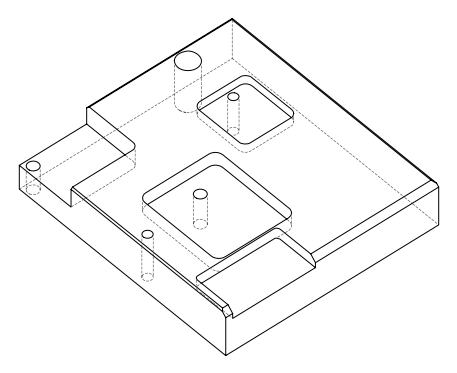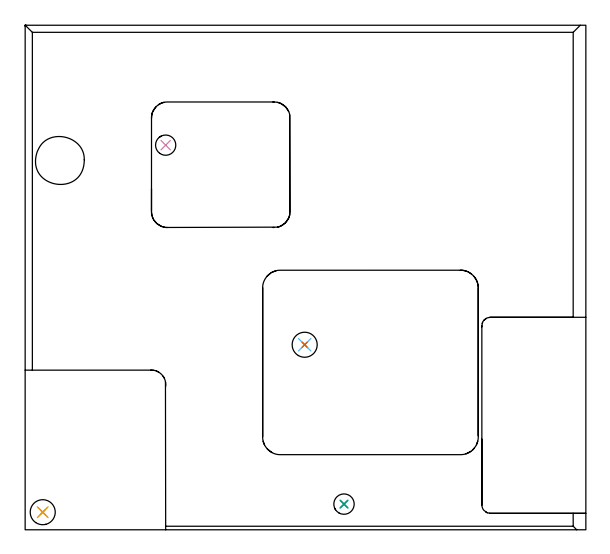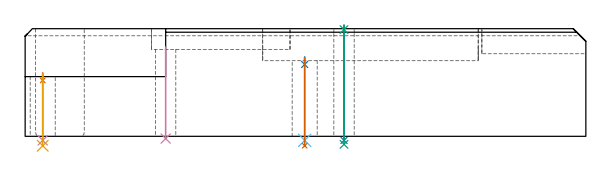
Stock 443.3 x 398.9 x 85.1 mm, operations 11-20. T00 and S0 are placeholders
(PLAN: 20 operations, 12 tool changes, 129 min)
(1 AREA_MILL | FG_CHAMFER_SURFACE | UGT0205_001 | 0.62 min | 946 mm3)
(2 AREA_MILL_1 | FG_CHAMFER_SURFACE_1 | UGT0205_001 | 6.62 min | 4488 mm3)
(3 AREA_MILL_2 | FG_CHAMFER_SURFACE_2 | UGT0205_001 | 2.75 min | 1274 mm3)
(4 AREA_MILL_3 | FG_CHAMFER_SURFACE_3 | UGT0205_001 | 7.55 min | 11840 mm3)
(5 AREA_MILL_4 | FG_CHAMFER_SURFACE_4 | UGT0205_001 | 7.14 min | 6760 mm3)
(6 MILL_CORNER_NOTCH_RECTANGULAR | CORNER_NOTCH_RECTANGULAR | NXT0201_012 | Follow Part, ap 4, ae 75% | 29.73 min | 530227 mm3)
(7 MILL_RECTANGULAR_POCKET | POCKET_RECTANGULAR_STRAIGHT | UGT0201_094 | Follow Part, ap 5, ae 75% | 20.1 min | 624461 mm3)
(8 MILL_RECTANGULAR_POCKET_1 | POCKET_RECTANGULAR_STRAIGHT_1 | UGT0201_094 | Follow Part, ap 5, ae 75% | 5.89 min | 177123 mm3)
(9 MILL_SLOT | SLOT_PARTIAL_RECTANGULAR | NXT0201_011 | Follow Part, ap 3, ae 75% | 37.9 min | 251240 mm3)
(10 MILL_THROUGH_HOLE_FROM_SOLID_MATERIAL | STEP1HOLE_4 | NXT0201_007 | Circular | 8.53 min | 98750 mm3)
(11 SPOT_DRILL | STEP1HOLE | NXT0321_9005460120000 | 0.06 min | 148 mm3)
(12 SPOT_DRILL_1 | STEP1HOLE_1 | NXT0321_9005460120000 | 0.05 min | 222 mm3)
(13 SPOT_DRILL_2 | STEP1HOLE_2 | NXT0321_9005460120000 | 0.03 min | 51 mm3)
(14 DRILL_THROUGH_HOLE_INTO_CENTER | STEP1HOLE | NXT0301_065 | 0.22 min | 3121 mm3)
(15 DRILL_TO_ENLARGE_THROUGH_HOLE | STEP1HOLE | UGT0301_264 | 0.24 min | 11189 mm3)
(16 DRILL_THROUGH_HOLE_INTO_CENTER_1 | STEP1HOLE_1 | NXT0301_065 | 0.27 min | 4002 mm3)
(17 DRILL_TO_ENLARGE_THROUGH_HOLE_1 | STEP1HOLE_1 | UGT0301_264 | 0.28 min | 14238 mm3)
(18 DRILL_THROUGH_HOLE_INTO_CENTER_2 | STEP1HOLE_2 | NXT0301_065 | 0.36 min | 5865 mm3)
(19 DRILL_TO_ENLARGE_THROUGH_HOLE_2 | STEP1HOLE_2 | UGT0301_285 | 0.38 min | 11388 mm3)
(20 INDEXABLE_INSERT_DRILL_THROUGH_HOLE_FROM_SOLID | STEP1HOLE_3 | NXT0302_003 | 0.29 min | 13765 mm3)
(TOOL UGT0205_001 | Chamfer Mill 20 x 3 x 45 deg. | D20 FL50 Z2)
(TOOL NXT0201_012 | ENDMILL 16mm [2P460-1600-NA 1630] | D16 FL38 Z6)
(TOOL UGT0201_094 | End mill 20 mm | D20 FL38 Z4)
(TOOL NXT0201_011 | ENDMILL 12mm [2P460-1200-NA 1630] | D12 FL38 Z6)
(TOOL NXT0201_007 | ENDMILL 25mm [R216.25-25050GCK54P 1620] | D25 R3 FL54 Z5)
(TOOL NXT0321_9005460120000 | NC Spot Drill, 142deg, 12mm, Carbide, Uncoated | D12 PA142 FL30 Z2)
(TOOL NXT0301_065 | Carbide Drill 9.4mm [860.1-0940-075A1-MM 2214] | D9.4 PA140 FL98 Z2)
(TOOL UGT0301_264 | Twist Drill 19.8 mm | D19.8 PA118 FL140 Z2)
(TOOL UGT0301_285 | Twist Drill 16.1 mm | D16.1 PA118 FL125 Z2)
(TOOL NXT0302_003 | Index. Insert Drill 16mm [880-D1600L20-05] | D16 PA176 FL80 Z2)
(OP 11 SPOT_DRILL)
G17 G21 G94 G90
T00 M6
G54
G17 G0 G90 X13.9 Y13.9 S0 M3
G43 Z95.1 H0
G94 G81 G98 Z44.2 F250. R50.2
G80
M5
M2
(OP 12 SPOT_DRILL_1)
G17 G21 G94 G90
T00 M6
G54
G17 G0 G90 X221. Y146.3 S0 M3
G43 Z95.1 H0
G94 G81 G98 Z56.8 F250. R62.8
G80
M5
M2
(OP 13 SPOT_DRILL_2)
G17 G21 G94 G90
T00 M6
G54
G17 G0 G90 X252.1 Y20.3 S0 M3
G43 Z95.1 H0
G94 G81 G98 Z84.407 F250. R88.1
G80
M5
M2
(OP 14 DRILL_THROUGH_HOLE_INTO_CENTER)
G17 G21 G94 G90
T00 M6
G54
G17 G0 G90 X13.9 Y13.9 S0 M3
G43 Z95.1 H1
G94 G73 G98 Z-3.211 F250. Q8.402 R49.2
G80
M5
M2
(OP 15 DRILL_TO_ENLARGE_THROUGH_HOLE)
G17 G21 G94 G90
T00 M6
G54
G17 G0 G90 X13.9 Y13.9 S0 M3
G43 Z95.1 H0
G94 G81 G98 Z-7.449 F250. R49.2
G80
M5
M2
(OP 16 DRILL_THROUGH_HOLE_INTO_CENTER_1)
G17 G21 G94 G90
T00 M6
G54
G17 G0 G90 X221. Y146.3 S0 M3
G43 Z95.1 H1
G94 G73 G98 Z-3.211 F250. Q9.002 R61.8
G80
M5
M2
(OP 17 DRILL_TO_ENLARGE_THROUGH_HOLE_1)
G17 G21 G94 G90
T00 M6
G54
G17 G0 G90 X221. Y146.3 S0 M3
G43 Z95.1 H0
G94 G73 G98 Z-7.449 F250. Q16.812 R61.8
G80
M5
M2
(OP 18 DRILL_THROUGH_HOLE_INTO_CENTER_2)
G17 G21 G94 G90
T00 M6
G54
G17 G0 G90 X252.1 Y20.3 S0 M3
G43 Z95.1 H1
G94 G73 G98 Z-3.211 F250. Q8.831 R87.1
G80
M5
M2
(OP 19 DRILL_TO_ENLARGE_THROUGH_HOLE_2)
G17 G21 G94 G90
T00 M6
G54
G17 G0 G90 X252.1 Y20.3 S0 M3
G43 Z95.1 H0
G94 G73 G98 Z-6.337 F250. Q15.239 R87.1
G80
M5
M2
(OP 20 INDEXABLE_INSERT_DRILL_THROUGH_HOLE_FROM_SOLID)
G17 G21 G94 G90
T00 M6
G54
G17 G0 G90 X111.1 Y304.1 S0 M3
G43 Z95.1 H1
G94 G81 G98 Z-1.779 F250. R70.6
G80
M5
M2
